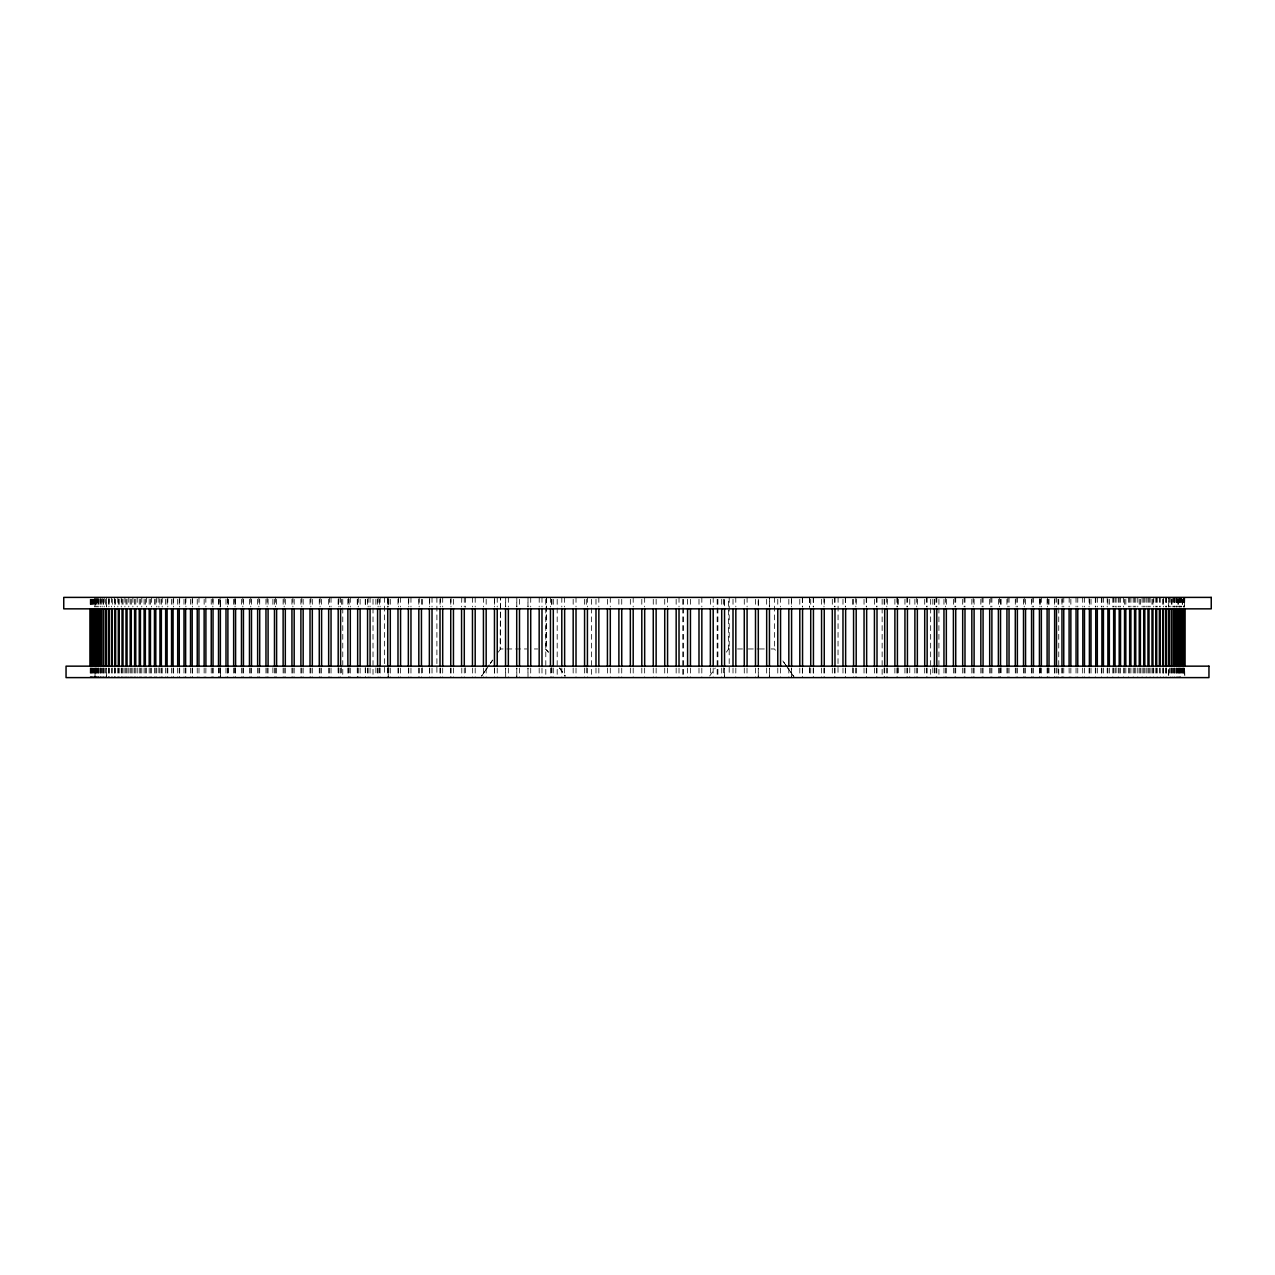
<?xml version="1.0" encoding="UTF-8"?>
<svg xmlns="http://www.w3.org/2000/svg" width="1275" height="1275" viewBox="0 0 1275 1275"><rect width="100%" height="100%" fill="white"/><g stroke="black" fill="none" stroke-linecap="round" stroke-linejoin="round"><path stroke-width="0.75" stroke-dasharray="5 3.75" d="M546.369 597.385L545.971 648.959L548.234 652.147M481.663 676.037L489.265 664.881L481.568 676.037M490.349 663.287L492.517 660.115M490.493 663.287L492.724 660.115M498.286 652.147L500.517 648.959L500.517 597.385L500.119 648.959L503.912 648.959M709.681 676.037L715.259 668.068M726.399 652.147L728.647 648.959M506.844 648.959L526.766 648.959M534.337 648.959L537.683 648.959M545.19 648.959L548.585 652.147M729.619 648.959L728.631 648.959L728.647 597.385M737.492 648.959L745.62 648.959M748.313 648.959L758.195 648.959M759.342 648.959L765.637 648.959M771.04 648.959L774.483 648.959L776.714 652.147M559.518 668.068L565.16 676.037M786.755 666.474L782.292 660.115L784.508 663.287M787.854 668.068L794.548 677.615M785.623 664.881L793.433 676.037M559.741 668.068L565.319 676.037M1184.826 597.385L1184.602 606.932L1184.523 599.282M1184.794 675.718L1184.602 668.068L1184.523 675.718M1184.156 597.385L1184.156 606.932M1184.156 668.068L1184.156 675.718M1184.013 597.385L1184.013 606.932M1184.013 668.068L1184.013 675.718M1183.471 597.385L1183.471 606.932M1183.471 668.068L1183.471 675.718M1183.264 597.385L1183.264 606.932M1183.264 668.068L1183.264 675.718M1182.547 599.282L1182.547 606.932M1182.547 668.068L1182.547 675.718M1182.276 599.282L1182.276 606.932M1182.276 668.068L1182.276 675.718M1181.367 597.385L1181.367 606.932M1181.367 668.068L1181.367 675.718M1181.048 597.385L1181.048 606.932M1181.048 668.068L1181.048 675.718M1180.523 597.385L1180.395 606.932M1180.395 668.068L1180.523 677.615M1180.044 597.385L1179.965 606.932M1180.044 668.068L1180.044 677.615M1179.582 597.385L1179.582 606.932M1179.582 668.068L1179.582 675.718M1179.455 597.385L1179.455 606.932M1179.455 668.068L1179.455 677.615M1178.61 597.385L1178.61 606.932M1178.61 668.068L1178.61 677.615M1178.323 599.282L1178.323 606.932M1178.323 668.068L1178.323 675.718M1177.877 599.282L1177.877 606.932M1177.877 668.068L1177.877 675.718M1177.542 597.385L1177.542 606.932M1177.542 668.068L1177.542 677.615M1176.442 597.385L1176.442 606.932M1176.442 668.068L1176.442 675.718M1176.235 597.385L1176.235 606.932M1176.235 668.068L1176.235 677.615M1175.933 597.385L1175.933 606.932M1175.933 668.068L1175.933 675.718M1174.673 597.385L1174.673 606.932M1174.673 668.068L1174.673 677.615M1174.323 597.385L1174.323 606.932M1174.323 668.068L1174.323 675.718M1173.749 597.385L1173.749 606.932M1173.749 668.068L1173.749 675.718M1172.872 597.385L1172.872 606.932M1172.872 668.068L1172.872 677.615M1171.964 599.282L1171.964 606.932M1171.964 668.068L1171.964 675.718M1171.342 599.282L1171.342 606.932M1171.342 668.068L1171.342 675.718M1170.832 597.385L1170.832 606.932M1170.832 668.068L1170.832 677.615M1169.382 597.385L1169.382 606.932M1169.382 668.068L1169.382 675.718M1168.697 675.718L1168.697 668.068L1168.569 677.615M1166.561 597.385L1166.561 606.932M1166.561 668.068L1166.561 675.718M1166.067 597.385L1166.067 606.932M1166.067 668.068L1166.067 677.615M1165.812 597.385L1165.812 606.932M1165.812 668.068L1165.812 675.718M1163.501 599.282L1163.501 606.932M1163.501 668.068L1163.501 675.718M1163.326 597.385L1163.326 606.932M1163.326 668.068L1163.326 677.615M1162.704 599.282L1162.704 606.932M1162.704 668.068L1162.704 675.718M1160.218 597.385L1160.218 606.932M1160.218 668.068L1160.362 677.615M1159.358 597.385L1159.358 606.932M1159.358 668.068L1159.358 675.718M1157.158 597.385L1157.158 606.932M1157.158 668.068L1157.158 677.615M1156.712 597.385L1156.696 606.932M1156.696 668.068L1156.712 675.718M1155.788 597.385L1155.788 606.932M1155.788 668.068L1155.788 675.718M1153.747 597.385L1153.732 606.932M1153.732 668.068L1153.747 677.615M1152.967 599.282L1152.967 606.932M1152.967 668.068L1152.967 675.718M1151.994 599.282L1151.994 606.932M1151.994 668.068L1151.994 675.718M1150.082 597.385L1150.082 606.932M1150.082 668.068L1150.082 677.615M1148.998 597.385L1148.998 606.932M1148.998 668.068L1148.998 675.718M1147.962 597.385L1147.962 606.932M1147.962 668.068L1147.962 675.718M1146.209 597.385L1146.209 606.932M1146.209 668.068L1146.209 677.615M1144.807 597.385L1144.807 606.932M1144.807 668.068L1144.807 675.718M1143.723 597.385L1143.723 606.932M1143.723 668.068L1143.723 675.718M1142.113 597.385L1142.113 606.932M1142.113 668.068L1142.113 677.615M1140.392 599.282L1140.392 606.932M1140.392 668.068L1140.392 675.718M1139.244 599.282L1139.244 606.932M1139.244 668.068L1139.244 675.718M1137.794 597.385L1137.794 606.932M1137.794 668.068L1137.794 677.615M1135.754 597.385L1135.754 606.932M1135.754 668.068L1135.754 675.718M1134.559 597.385L1134.559 606.932M1134.559 668.068L1134.559 675.718M1133.22 597.385L1133.22 606.932M1133.22 668.068L1133.22 677.615M1130.893 597.385L1130.893 606.932M1130.893 668.068L1130.893 675.718M1129.65 597.385L1129.65 606.932M1129.65 668.068L1129.65 675.718M1128.439 597.385L1128.455 606.932M1128.455 668.068L1128.439 677.615M1125.825 599.282L1125.825 606.932M1125.825 668.068L1125.825 675.718M1124.534 599.282L1124.534 606.932M1124.534 668.068L1124.534 675.718M1123.45 597.385L1123.45 606.932M1123.45 668.068L1123.45 677.615M1120.55 597.385L1120.55 606.932M1120.55 668.068L1120.55 675.718M1119.195 597.385L1119.195 606.932M1119.195 668.068L1119.195 675.718M1118.239 597.385L1118.239 606.932M1118.239 668.068L1118.239 677.615M1116.103 597.385L1116.103 607.171M1116.103 667.829L1116.103 675.67M1115.051 597.385L1115.051 606.932M1115.051 668.068L1115.051 675.718M1113.649 597.385L1113.649 606.932M1113.649 668.068L1113.649 675.718M1112.82 597.385L1112.82 606.932M1112.82 668.068L1112.82 677.615M1109.346 599.282L1109.346 606.932M1109.346 668.068L1109.346 675.718M1107.879 599.282L1107.879 606.932M1107.879 668.068L1107.879 675.718M1107.194 597.385L1107.194 606.932M1107.194 668.068L1107.194 677.615M1103.433 597.385L1103.433 606.932M1103.433 668.068L1103.433 675.718M1101.919 597.385L1101.919 606.932M1101.919 668.068L1101.919 675.718M1101.361 597.385L1101.361 606.932M1101.361 668.068L1101.361 677.615M1097.313 597.385L1097.313 606.932M1097.313 668.068L1097.313 675.718M1095.751 597.385L1095.751 606.932M1095.751 668.068L1095.751 675.718M1095.321 597.385L1095.321 606.932M1095.321 668.068L1095.321 677.615M1091.002 599.282L1091.002 606.932M1091.002 668.068L1091.002 675.718M1089.392 599.282L1089.392 606.932M1089.392 668.068L1089.392 675.718M1089.089 597.385L1089.089 606.932M1089.089 668.068L1089.089 677.615M1084.483 597.385L1084.483 606.932M1084.483 668.068L1084.483 677.615M1082.65 597.385L1082.826 606.932M1082.65 668.068L1082.81 677.615M1077.773 597.385L1077.757 606.932M1077.773 668.068L1077.757 677.615M1076.02 597.385L1076.052 606.932M1076.052 668.068L1076.02 677.615M1070.857 599.282L1070.857 606.932M1070.857 668.068L1070.857 677.615M1069.199 597.385L1069.103 606.932M1069.103 668.068L1069.199 677.615M1063.764 597.385L1063.764 606.932M1063.764 668.068L1063.764 677.615M1062.155 597.385L1062.171 606.932M1062.155 668.068L1062.171 677.615M1061.963 599.282L1061.963 606.932M1061.963 668.068L1061.963 677.615M1058.744 599.33L1058.744 677.615M1058.027 599.33L1058.027 607.171M1058.027 667.829L1058.027 677.615M1056.481 597.385L1056.481 606.932M1056.481 668.068L1056.481 677.615M1054.935 597.385L1054.935 606.932M1054.935 668.068L1054.935 677.615M1054.632 599.282L1054.632 606.932M1054.632 668.068L1054.632 677.615M1049.006 599.282L1049.006 606.932M1049.006 668.068L1049.006 677.615M1048.178 599.33L1048.178 607.171M1048.178 667.829L1048.178 675.67M1047.54 597.385L1047.524 606.932M1047.54 668.068L1047.524 677.615M1047.11 599.282L1047.11 606.932M1047.11 668.068L1047.11 677.615M1041.356 597.385L1041.356 606.932M1041.356 668.068L1041.356 677.615M1040.336 599.33L1040.336 607.171M1040.336 667.829L1040.336 675.67M1039.954 597.385L1039.938 606.932M1039.938 668.068L1039.954 677.615M1039.428 599.282L1039.428 606.932M1039.428 668.068L1039.428 677.615M1033.531 597.385L1033.531 606.932M1033.531 668.068L1033.531 677.615M1032.176 597.385L1032.192 606.932M1032.176 668.068L1032.192 677.615M1031.555 599.282L1031.555 606.932M1031.555 668.068L1031.555 677.615M1025.546 599.282L1025.53 606.932M1025.546 668.068L1025.53 677.615M1024.255 597.385L1024.239 606.932M1024.255 668.068L1024.239 677.615M1023.506 599.282L1023.506 606.932M1023.506 668.068L1023.506 677.615M1017.37 597.385L1017.37 606.932M1017.37 668.068L1017.37 677.615M1016.143 597.385L1016.143 606.932M1016.143 668.068L1016.143 677.615M1015.298 599.282L1015.298 606.932M1015.298 668.068L1015.298 675.718M1009.035 597.385L1009.035 606.932M1009.035 668.068L1009.035 677.615M1007.872 597.385L1007.872 606.932M1007.872 668.068L1007.872 677.615M1006.931 599.282L1006.915 606.932M1006.931 668.068L1006.915 675.718M1001.114 599.33L1001.114 607.171M1001.114 667.829L1001.114 675.67M1000.54 599.282L1000.604 607.171M1000.604 667.829L1000.54 677.615M999.441 597.385L999.441 606.932M999.441 668.068L999.441 677.615M998.389 599.282L998.389 606.932M998.389 668.068L998.389 677.615M991.886 597.385L991.87 606.932M991.87 668.068L991.87 677.615M990.85 597.385L990.834 606.932M990.834 668.068L990.85 677.615M989.687 599.282L989.687 606.932M989.687 668.068L989.687 675.718M983.073 597.385L983.057 606.932M983.057 668.068L983.057 677.615M982.101 597.385L982.101 606.932M982.101 668.068L982.101 677.615M980.842 599.282L980.842 606.932M980.842 668.068L980.842 675.718M974.1 599.282L974.1 606.932M974.1 668.068L974.1 677.615M973.192 597.385L973.192 606.932M973.192 668.068L973.192 677.615M971.837 599.282L971.837 606.932M971.837 668.068L971.837 677.615M964.984 597.385L964.984 606.932M964.984 668.068L964.984 677.615M964.139 597.385L964.139 606.932M964.139 668.068L964.139 677.615M962.689 599.282L962.689 606.932M962.689 668.068L962.689 675.718M955.724 597.385L955.724 606.932M955.724 668.068L955.724 677.615M954.927 597.385L954.927 606.932M954.927 668.068L954.927 677.615M953.397 599.282L953.397 606.932M953.397 668.068L953.397 675.718M946.337 599.282L946.337 606.932M946.337 668.068L946.337 677.615M945.572 597.385L945.588 606.932M945.588 668.068L945.572 677.615M943.962 599.282L943.962 606.932M943.962 668.068L943.962 677.615M938.91 599.33L938.91 675.67M936.806 597.385L936.806 606.932M936.806 668.068L936.806 677.615M936.089 597.385L936.089 606.932M936.089 668.068L936.089 677.615M934.702 599.33L934.702 607.171M934.702 667.829L934.702 675.67M934.4 599.282L934.4 606.932M934.4 668.068L934.4 675.718M932.838 599.33L932.838 607.171M932.838 667.829L932.838 675.67M930.654 599.33L930.654 675.67M927.148 597.385L927.132 606.932M927.132 668.068L927.132 677.615M926.479 597.385L926.479 606.932M926.479 668.068L926.479 677.615M924.71 599.282L924.71 606.932M924.71 668.068L924.71 675.718M917.347 599.282L917.347 606.932M917.347 668.068L917.347 677.615M916.725 597.385L916.725 606.932M916.725 668.068L916.725 677.615M914.876 599.282L914.892 606.932M914.876 668.068L914.876 677.615M909.76 599.33L909.76 607.171M909.76 667.829L909.76 677.615M907.433 597.385L907.433 606.932M907.433 668.068L907.433 677.615M906.86 597.385L906.86 606.932M906.86 668.068L906.86 677.615M904.947 599.282L904.947 606.932M904.947 668.068L904.947 675.718M898.317 599.33L898.317 607.171M898.317 667.829L898.317 675.67M897.648 599.33L897.648 607.171M897.648 667.829L897.648 675.67M897.409 597.385L897.409 606.932M897.409 668.068L897.409 677.615M896.883 597.385L896.867 606.932M896.883 668.068L896.867 677.615M894.891 599.282L894.875 606.932M894.891 668.068L894.875 675.718M887.257 599.282L887.257 606.932M887.257 668.068L887.257 677.615M886.778 597.385L886.778 606.932M886.778 668.068L886.778 677.615M884.707 599.282L884.707 606.932M884.707 668.068L884.707 677.615M884.133 599.33L884.133 607.171M884.133 667.829L884.133 677.615M882.141 599.33L882.141 677.615M877.009 597.385L877.009 606.932M877.009 668.068L877.009 677.615M876.562 597.385L876.562 606.932M876.562 668.068L876.562 677.615M874.427 599.282L874.427 606.932M874.427 668.068L874.427 675.718M866.649 597.385L866.649 606.932M866.649 668.068L866.649 677.615M866.251 597.385L866.251 606.932M866.251 668.068L866.251 677.615M864.052 599.282L864.036 606.932M864.036 668.068L864.052 675.718M856.194 599.282L856.194 606.932M856.194 668.068L856.194 677.615M855.844 597.385L855.844 606.932M855.844 668.068L855.844 677.615M853.565 599.282L853.565 606.932M853.565 668.068L853.565 677.615M852.433 599.33L852.433 607.171M852.433 667.829L852.433 675.67M845.628 597.385L845.628 606.932M845.628 668.068L845.628 677.615M845.341 597.385L845.325 606.932M845.341 668.068L845.325 677.615M842.982 599.282L842.982 606.932M842.982 668.068L842.982 675.718M838.089 597.385L838.01 675.67M834.982 597.385L834.982 606.932M834.982 668.068L834.982 677.615M834.711 597.385L834.711 606.932M834.711 668.068L834.711 677.615M832.304 599.282L832.32 606.932M832.32 668.068L832.304 675.718M824.256 599.282L824.256 606.932M824.256 668.068L824.256 677.615M824.001 597.385L824.001 606.932M824.001 668.068L824.001 677.615M821.546 599.282L821.562 606.932M821.546 668.068L821.546 677.615M813.434 597.385L813.434 606.932M813.434 668.068L813.434 677.615M813.211 597.385L813.211 606.932M813.211 668.068L813.211 677.615M810.725 599.282L810.725 606.932M810.725 668.068L810.725 675.718M809.561 597.385L809.561 607.171M809.561 667.829L809.561 675.67M809.482 597.385L809.482 607.171M809.482 667.829L809.482 675.67M802.549 597.385L802.549 606.932M802.549 668.068L802.549 677.615M802.342 597.385L802.342 606.932M802.342 668.068L802.342 677.615M799.808 599.282L799.808 606.932M799.808 668.068L799.808 675.718M791.584 599.282L791.584 606.932M791.584 668.068L791.584 677.615L791.393 668.068M791.393 597.385L791.393 606.932M788.827 599.282L788.827 606.932M788.827 668.068L788.827 677.615M780.38 597.385L780.539 606.932M780.555 668.068L780.396 677.615M777.782 599.282L777.782 606.932M777.782 668.068L777.782 675.718M774.483 597.385L774.483 648.959M766.658 599.282L766.673 606.932M766.673 668.068L766.658 675.718M758.29 599.282L758.306 606.932L758.179 597.385M755.501 599.282L755.501 606.932M755.501 668.068L755.501 677.615M747.086 597.385L747.086 606.932M747.007 668.068L747.007 677.615M744.281 599.282L744.281 606.932M744.281 668.068L744.281 675.718M735.771 597.385L735.834 606.932M735.834 668.068L735.771 677.615M733.013 599.282L733.013 606.932M733.013 668.068L733.013 675.718M729.204 597.385L729.204 675.67M724.535 599.282L724.535 606.932L724.503 597.385M723.483 599.33L723.483 607.171M723.483 667.829L723.483 675.67M721.714 599.282L721.714 606.932M721.714 668.068L721.714 677.615M717.889 599.33L717.889 677.615M717.172 599.33L717.172 677.615M713.203 597.385L713.203 606.932M713.187 668.068L713.187 677.615M710.366 599.282L710.366 606.932M710.366 668.068L710.366 675.718M701.84 597.385L701.824 606.932M701.824 668.068L701.824 677.615M698.987 599.282L698.987 606.932M698.987 668.068L698.987 675.718M690.428 599.282L690.444 606.932M690.428 668.068L690.428 677.615M687.576 599.282L687.592 606.932M687.576 668.068L687.576 677.615M683.496 599.33L683.496 675.67M682.778 599.33L682.778 675.67M679.017 597.385L679.017 606.932M679.017 668.068L679.017 677.615M676.148 599.282L676.164 606.932M676.148 668.068L676.164 675.718M667.574 597.385L667.574 606.932M667.574 668.068L667.574 677.615M664.721 599.282L664.721 606.932M664.721 668.068L664.721 675.718M656.131 599.282L656.131 606.932M656.131 668.068L656.131 677.615M653.262 599.282L653.262 606.932M653.262 668.068L653.262 677.615M644.672 597.385L644.656 606.932M644.656 668.068L644.656 677.615M641.803 599.282L641.803 606.932M641.803 668.068L641.803 675.718M633.197 597.385L633.197 606.932M633.197 668.068L633.197 677.615M630.344 599.282L630.328 606.932M630.344 668.068L630.328 675.718M621.738 599.282L621.738 606.932M621.738 668.068L621.738 677.615M618.869 599.282L618.885 606.932M618.885 668.068L618.869 677.615M610.295 597.385L610.279 606.932M610.295 668.068L610.279 677.615M607.426 599.282L607.426 606.932M607.426 668.068L607.426 675.718M598.852 597.385L598.836 606.932M598.836 668.068L598.836 677.615M595.983 599.282L595.983 606.932M595.983 668.068L595.983 675.718M591.584 599.33L591.584 675.67M587.424 597.385L587.424 606.932M587.424 668.068L587.424 677.615M586.293 599.33L586.293 607.171M586.293 667.829L586.293 675.67M584.572 599.282L584.572 606.932M584.572 668.068L584.572 677.615M576.013 597.385L576.013 606.932M576.013 668.068L576.013 677.615M573.176 599.282L573.16 606.932M573.16 668.068L573.176 675.718M564.634 597.385L564.634 606.932M564.634 668.068L564.634 677.615M561.813 597.385L561.797 606.932M561.813 668.068L561.813 677.615M557.191 599.33L557.191 677.615M553.302 599.282L553.286 606.932M553.302 668.068L553.286 677.615M551.9 599.33L551.9 607.171M551.9 667.829L551.9 677.615M551.517 599.33L551.517 607.171M551.517 667.829L551.517 675.67M550.497 597.385L550.465 606.932M550.465 668.068L550.497 677.615M546.353 597.385L546.353 648.959M545.796 599.33L545.796 675.67M541.987 597.385L541.987 606.932M541.987 668.068L541.987 677.615M539.229 597.385L539.166 606.932M539.166 668.068L539.229 677.615M530.719 597.385L530.719 606.932M530.719 668.068L530.719 677.615M528.009 597.385L527.993 606.932L527.914 599.282M528.009 677.615L527.993 668.068L527.914 675.718M519.499 599.282L519.499 606.932M519.499 668.068L519.499 677.615M516.821 597.385L516.821 606.932L516.71 599.282M508.342 597.385L508.327 606.932M508.327 668.068L508.327 677.615M505.681 597.385L505.681 606.932L505.553 599.282M505.681 677.615L505.681 668.068L505.553 675.718M497.234 597.385L497.218 606.932M497.218 668.068L497.218 677.615M494.604 597.385L494.62 606.932M494.62 668.068L494.604 677.615M494.461 599.282L494.461 606.932M494.461 668.068L494.461 675.718M486.173 599.282L486.173 606.932M486.173 668.068L486.173 677.615M483.608 597.385L483.416 606.932M483.608 668.068L483.416 677.615M475.193 597.385L475.193 606.932M475.193 668.068L475.193 677.615M472.658 597.385L472.451 606.932M472.658 668.068L472.658 677.615M465.55 597.385L465.55 607.171M465.55 667.829L465.55 675.67M464.291 597.385L464.275 606.932M464.291 668.068L464.275 677.615M461.789 597.385L461.566 606.932M461.789 668.068L461.789 677.615M453.438 599.282L453.454 606.932M453.438 668.068L453.438 677.615M450.999 597.385L450.999 606.932M450.999 668.068L450.999 677.615M450.744 599.282L450.744 606.932M450.744 668.068L450.744 677.615M442.696 597.385L442.696 606.932M442.696 668.068L442.696 677.615M440.289 597.385L440.289 606.932M440.289 668.068L440.289 677.615M440.018 599.282L440.018 606.932M440.018 668.068L440.018 675.718M436.895 597.385L436.895 675.67M432.018 597.385L432.018 606.932M432.018 668.068L432.018 677.615M429.675 597.385L429.675 606.932M429.675 668.068L429.675 677.615M429.372 599.282L429.372 606.932M429.372 668.068L429.372 675.718M422.567 599.33L422.567 607.171M422.567 667.829L422.567 675.67M421.435 599.282L421.451 606.932M421.451 668.068L421.435 677.615M419.156 597.385L419.156 606.932M419.156 668.068L419.156 677.615M418.806 599.282L418.822 606.932M418.822 668.068L418.806 677.615M410.964 597.385L410.964 606.932M410.964 668.068L410.964 677.615M408.749 597.385L408.749 606.932M408.749 668.068L408.749 677.615M408.351 599.282L408.351 606.932M408.351 668.068L408.351 675.718M400.573 597.385L400.573 606.932M400.573 668.068L400.573 677.615M398.438 597.385L398.438 606.932M398.438 668.068L398.438 677.615M397.991 599.282L397.991 606.932M397.991 668.068L397.991 675.718M390.293 599.282L390.293 606.932M390.293 668.068L390.293 677.615M388.779 599.33L388.779 607.171M388.779 667.829L388.779 675.67M388.269 599.33L388.269 607.171M388.269 667.829L388.269 677.615L388.222 668.068M388.222 597.385L388.222 606.932M387.743 599.282L387.743 606.932M387.743 668.068L387.743 677.615M387.696 597.385L387.696 607.171M387.696 667.829L387.696 675.67M384.556 597.385L384.556 675.67M380.125 597.385L380.125 606.932M380.125 668.068L380.125 677.615M379.536 599.33L379.536 607.171M379.536 667.829L379.536 675.67M378.133 597.385L378.117 606.932M378.133 668.068L378.117 677.615M377.591 599.282L377.591 606.932M377.591 668.068L377.591 675.718M375.886 599.33L375.886 607.171M375.886 667.829L375.886 675.67M373.017 599.33L373.017 675.67M370.069 597.385L370.053 606.932M370.069 668.068L370.053 677.615M368.14 597.385L368.14 606.932M368.14 668.068L368.14 677.615M367.567 599.282L367.567 606.932M367.567 668.068L367.567 675.718M365.415 599.33L365.415 607.171M365.415 667.829L365.415 677.615M365.24 599.33L365.24 607.171M365.24 667.829L365.24 675.67M360.124 599.282L360.124 606.932M360.124 668.068L360.124 677.615M358.275 597.385L358.275 606.932M358.275 668.068L358.275 677.615M357.653 599.282L357.653 606.932M357.653 668.068L357.653 677.615M357.255 599.33L357.255 607.171M357.255 667.829L357.255 677.615M350.306 597.385L350.29 606.932M350.29 668.068L350.29 677.615M349.095 599.33L349.095 607.171M349.095 667.829L349.095 677.615M348.521 597.385L348.521 606.932M348.521 668.068L348.521 677.615M347.868 599.282L347.868 606.932M347.868 668.068L347.868 675.718M342.768 599.33L342.768 675.67M341.493 599.33L341.493 607.171M341.493 667.829L341.493 675.67M340.6 597.385L340.6 606.932M340.6 668.068L340.6 677.615M338.911 597.385L338.911 606.932M338.911 668.068L338.911 677.615M338.497 599.33L338.497 607.171M338.497 667.829L338.497 675.67M338.194 599.282L338.05 607.171M338.05 667.829L338.194 675.718M331.038 597.385L331.038 606.932M331.038 668.068L331.038 677.615M329.428 597.385L329.412 606.932M329.412 668.068L329.428 677.615M328.663 599.282L328.663 606.932M328.663 668.068L328.663 677.615M321.603 599.282L321.603 606.932M321.603 668.068L321.603 677.615M320.073 597.385L320.073 606.932M320.073 668.068L320.073 677.615M319.276 599.282L319.276 606.932M319.276 668.068L319.276 677.615M312.311 599.282L312.311 606.932M312.311 668.068L312.311 677.615M310.861 597.385L310.861 606.932M310.861 668.068L310.861 677.615M310.016 599.282L310.016 606.932M310.016 668.068L310.016 677.615M303.163 599.282L303.163 606.932M303.163 668.068L303.163 677.615M301.808 597.385L301.808 606.932M301.808 668.068L301.808 677.615M300.9 599.282L300.9 606.932M300.9 668.068L300.9 677.615M294.174 599.282L294.158 606.932M294.174 668.068L294.158 677.615M292.899 597.385L292.899 606.932M292.899 668.068L292.899 677.615M291.943 599.282L291.943 606.932M291.943 668.068L291.943 677.615M285.313 599.282L285.313 606.932M285.313 668.068L285.313 677.615M284.15 597.385L284.166 606.932M284.166 668.068L284.15 677.615M283.13 599.282L283.13 606.932M283.13 668.068L283.13 677.615M276.611 599.282L276.611 606.932M276.611 668.068L276.611 677.615M275.559 597.385L275.559 606.932M275.559 668.068L275.559 677.615M274.476 599.282L274.46 606.932M274.476 668.068L274.46 677.615M272.898 599.33L272.898 607.171M272.898 667.829L272.898 675.67M268.085 599.282L268.069 606.932M268.069 668.068L268.069 677.615M267.128 597.385L267.128 606.932M267.128 668.068L267.128 677.615M265.965 599.282L265.965 606.932M265.965 668.068L265.965 677.615M259.702 599.282L259.702 606.932M259.702 668.068L259.702 677.615M258.857 597.385L258.857 606.932M258.857 668.068L258.857 677.615M257.63 599.282L257.63 606.932M257.63 668.068L257.63 677.615M251.494 599.282L251.494 606.932M251.494 668.068L251.494 677.615M250.745 597.385L250.761 606.932M250.745 668.068L250.761 677.615M249.47 599.282L249.454 606.932M249.454 668.068L249.47 677.615M243.445 599.282L243.445 606.932M243.445 668.068L243.445 677.615M242.824 597.385L242.824 606.932M242.824 668.068L242.824 677.615M241.469 599.282L241.469 606.932M241.469 668.068L241.469 677.615M235.588 599.282L235.572 606.932M235.572 668.068L235.588 677.615M235.062 597.385L235.046 606.932M235.062 668.068L235.046 677.615M234.855 599.33L234.855 607.171M234.855 667.829L234.855 675.67M233.644 599.282L233.644 606.932M233.644 668.068L233.644 677.615M228.321 599.33L228.321 607.171M228.321 667.829L228.321 675.67M227.89 599.282L227.89 606.932M227.89 668.068L227.89 677.615M227.46 597.385L227.476 606.932M227.476 668.068L227.46 677.615M225.994 599.282L225.994 606.932M225.994 668.068L225.994 677.615M220.065 597.385L220.065 606.932M220.065 668.068L220.065 677.615M219.093 599.33L219.093 607.171M219.093 667.829L219.093 677.615M218.519 599.282L218.519 606.932M218.519 668.068L218.519 677.615M213.037 599.282L213.037 606.932M213.037 668.068L213.037 677.615M212.845 597.385L212.845 606.932M212.845 668.068L212.845 677.615M211.236 599.282L211.236 606.932M211.236 668.068L211.236 677.615M205.817 597.385L205.897 606.932M205.897 668.068L205.817 677.615M204.143 599.282L204.143 606.932M204.143 668.068L204.143 677.615M198.98 597.385L198.948 606.932M198.98 668.068L198.98 677.615M197.243 599.282L197.243 606.932M197.243 668.068L197.243 677.615M192.35 597.385L192.35 606.932M192.35 668.068L192.35 677.615M192.19 599.282L192.174 606.932M192.174 668.068L192.19 677.615M190.517 599.282L190.517 606.932M190.517 668.068L190.517 677.615M185.911 597.385L185.911 606.932M185.911 668.068L185.911 677.615M185.624 599.282L185.608 606.932M185.624 668.068L185.608 677.615M183.998 599.282L183.998 606.932M183.998 668.068L183.998 677.615M179.679 597.385L179.679 606.932M179.679 668.068L179.679 677.615M179.249 599.282L179.249 606.932M179.249 668.068L179.249 677.615M177.687 599.282L177.687 606.932M177.687 668.068L177.687 677.615M173.639 597.385L173.639 606.932M173.639 668.068L173.639 677.615M173.081 599.282L173.081 606.932M173.081 668.068L173.081 677.615M171.567 599.282L171.567 606.932M171.567 668.068L171.567 677.615M167.806 597.385L167.806 606.932M167.806 668.068L167.806 677.615M167.121 599.282L167.121 606.932M167.121 668.068L167.121 677.615M165.654 599.282L165.654 606.932M165.654 668.068L165.654 677.615M162.18 597.385L162.18 606.932M162.18 668.068L162.18 677.615M161.351 599.282L161.351 606.932M161.351 668.068L161.351 677.615M159.949 599.282L159.949 606.932M159.949 668.068L159.949 677.615M158.897 597.385L158.897 607.171M158.897 667.829L158.897 675.67M156.761 597.385L156.761 606.932M156.761 668.068L156.761 677.615M155.805 599.282L155.805 606.932M155.805 668.068L155.805 677.615M154.45 599.282L154.45 606.932M154.45 668.068L154.45 677.615M151.55 597.385L151.55 606.932M151.55 668.068L151.55 677.615M150.466 599.282L150.466 606.932M150.466 668.068L150.466 677.615M149.175 599.282L149.175 606.932M149.175 668.068L149.175 677.615M146.561 597.385L146.561 606.932M146.561 668.068L146.561 677.615M145.35 599.282L145.35 606.932M145.35 668.068L145.35 677.615M144.107 599.282L144.107 606.932M144.107 668.068L144.107 677.615M141.78 597.385L141.78 606.932M141.78 668.068L141.78 677.615M140.441 599.282L140.441 606.932M140.441 668.068L140.441 677.615M139.246 599.282L139.246 606.932M139.246 668.068L139.246 677.615M137.206 597.385L137.206 606.932M137.206 668.068L137.206 677.615M135.756 599.282L135.756 606.932M135.756 668.068L135.756 677.615M134.608 599.282L134.608 606.932M134.608 668.068L134.608 677.615M132.887 597.385L132.887 606.932M132.887 668.068L132.887 677.615M131.277 599.282L131.277 606.932M131.277 668.068L131.277 677.615M130.193 599.282L130.193 606.932M130.193 668.068L130.193 677.615M128.791 597.385L128.791 606.932M128.791 668.068L128.791 677.615M127.038 599.282L127.038 606.932M127.038 668.068L127.038 677.615M126.002 599.282L126.002 606.932M126.002 668.068L126.002 677.615M124.918 597.385L124.918 606.932M124.918 668.068L124.918 677.615M123.006 599.282L123.006 606.932M123.006 668.068L123.006 677.615M122.033 599.282L122.033 606.932M122.033 668.068L122.033 677.615M121.252 597.385L121.268 606.932M121.252 668.068L121.268 677.615M119.212 599.282L119.212 606.932M119.212 668.068L119.212 677.615M118.304 599.282L118.288 606.932M118.304 668.068L118.288 677.615M117.842 597.385L117.842 606.932M117.842 668.068L117.842 677.615M115.642 599.282L115.642 606.932M115.642 668.068L115.642 677.615M114.782 599.282L114.782 606.932M114.782 668.068L114.782 677.615M114.638 597.385L114.638 606.932M114.638 668.068L114.638 677.615M112.296 599.282L112.296 606.932M112.296 668.068L112.296 677.615M111.674 597.385L111.499 606.932M111.674 668.068L111.499 677.615M109.188 599.282L109.188 606.932M109.188 668.068L109.188 677.615M108.933 597.385L108.933 606.932M108.933 668.068L108.933 677.615M108.439 599.282L108.439 606.932M108.439 668.068L108.439 677.615M106.431 597.385L106.431 606.932L106.303 599.282M105.618 599.282L105.618 606.932M105.618 668.068L105.618 677.615M104.168 597.385L104.168 606.932M104.168 668.068L104.168 677.615M103.658 599.282L103.658 606.932M103.658 668.068L103.658 677.615M103.036 599.282L103.036 606.932M103.036 668.068L103.036 677.615M102.127 597.385L102.127 606.932M102.127 668.068L102.127 677.615M101.251 599.282L101.251 606.932M101.251 668.068L101.251 677.615M100.677 599.282L100.677 606.932M100.677 668.068L100.677 677.615M100.327 597.385L100.327 606.932M100.327 668.068L100.327 677.615M99.067 599.282L99.067 606.932M99.067 668.068L99.067 677.615M98.765 597.385L98.765 606.932M98.765 668.068L98.765 677.615M98.558 599.282L98.558 606.932M98.558 668.068L98.558 677.615M97.458 597.385L97.458 606.932M97.458 668.068L97.458 677.615M97.123 599.282L97.123 606.932M97.123 668.068L97.123 677.615M96.677 599.282L96.677 606.932M96.677 668.068L96.677 677.615M96.39 597.385L96.39 606.932M96.39 668.068L96.39 677.615M95.545 597.385L95.545 606.932M95.545 668.068L95.545 677.615M95.418 599.282L95.418 606.932M95.418 668.068L95.418 677.615M95.035 599.282L95.035 606.932L94.956 597.385M94.605 597.385L94.478 606.932M94.478 668.068L94.605 677.615M93.952 599.282L93.952 606.932M93.952 668.068L93.952 677.615M93.633 599.282L93.633 606.932M93.633 668.068L93.633 677.615M92.724 599.282L92.724 606.932M92.724 668.068L92.724 677.615M92.453 599.282L92.453 606.932M92.453 668.068L92.453 677.615M91.736 599.282L91.736 606.932M91.736 668.068L91.736 677.615M91.529 599.282L91.529 606.932M91.529 668.068L91.529 677.615M90.987 599.282L90.844 606.932M90.987 668.068L90.987 677.615M90.477 599.282L90.477 606.932M90.397 668.068L90.397 677.615M90.206 599.282L90.174 606.932M90.206 668.068L90.174 677.615M1168.697 606.932L1168.697 597.385L1168.569 606.932M769.447 606.932L769.447 597.385L769.319 606.932M769.447 677.615L769.447 668.068L769.319 677.615M758.29 677.615L758.29 668.068L758.179 677.615M724.535 677.615L724.535 668.068L724.503 677.615M516.821 677.615L516.821 668.068L516.71 677.615M220.368 606.932L220.368 599.282L220.368 606.932M220.368 677.615L220.368 668.068L220.368 677.615M106.431 677.615L106.431 668.068L106.303 677.615M95.035 677.615L95.035 668.068L94.956 677.615"/><path stroke-width="1.5" d="M1184.826 608.844L1184.794 666.156M1184.523 608.844L1184.523 666.156M1184.156 608.844L1184.156 666.156M1184.013 608.844L1184.013 666.156M1183.471 608.844L1183.471 666.156M1183.264 608.844L1183.264 666.156M1182.547 608.844L1182.547 666.156M1182.276 608.844L1182.276 666.156M1181.367 608.844L1181.367 666.156M1181.048 608.844L1181.048 666.156M1179.965 608.844L1179.965 666.156M1179.582 608.844L1179.582 666.156M1178.323 608.844L1178.323 666.156M1177.877 608.844L1177.877 666.156M1176.442 608.844L1176.442 666.156M1175.933 608.844L1175.933 666.156M1174.323 608.844L1174.323 666.156M1173.749 608.844L1173.749 666.156M1171.964 608.844L1171.964 666.156M1171.342 608.844L1171.342 666.156M1169.382 608.844L1169.382 666.156M1168.697 608.844L1168.697 666.156M1166.561 608.844L1166.561 666.156M1165.812 608.844L1165.812 666.156M1163.501 608.844L1163.501 666.156M1162.704 608.844L1162.704 666.156M1160.218 608.844L1160.218 666.156M1159.358 608.844L1159.358 666.156M1156.712 608.844L1156.712 666.156M1155.788 608.844L1155.788 666.156M1152.967 608.844L1152.967 666.156M1151.994 608.844L1151.994 666.156M1148.998 608.844L1148.998 666.156M1147.962 608.844L1147.962 666.156M1144.807 608.844L1144.807 666.156M1143.723 608.844L1143.723 666.156M1140.392 608.844L1140.392 666.156M1139.244 608.844L1139.244 666.156M1135.754 608.844L1135.754 666.156M1134.559 608.844L1134.559 666.156M1130.893 608.844L1130.893 666.156M1129.65 608.844L1129.65 666.156M1125.825 608.844L1125.825 666.156M1124.534 608.844L1124.534 666.156M1120.55 608.844L1120.55 666.156M1119.195 608.844L1119.195 666.156M1115.051 608.844L1115.051 666.156M1113.649 608.844L1113.649 666.156M1109.346 608.844L1109.346 666.156M1107.879 608.844L1107.879 666.156M1103.433 608.844L1103.433 666.156M1101.919 608.844L1101.919 666.156M1097.313 608.844L1097.313 666.156M1095.751 608.844L1095.751 666.156M1091.002 608.844L1091.002 666.156M1089.392 608.844L1089.392 666.156M1084.483 608.844L1084.483 666.156M1082.826 608.844L1082.826 666.156M1077.773 608.844L1077.773 666.156M1076.052 608.844L1076.052 666.156M1070.857 608.844L1070.857 666.156M1069.103 608.844L1069.103 666.156M1063.764 608.844L1063.764 666.156M1061.963 608.844L1061.963 666.156M1056.481 608.844L1056.481 666.156M1054.632 608.844L1054.632 666.156M1049.006 608.844L1049.006 666.156M1047.11 608.844L1047.11 666.156M1041.356 608.844L1041.356 666.156M1039.428 608.844L1039.428 666.156M1033.531 608.844L1033.531 666.156M1031.555 608.844L1031.555 666.156M1025.546 608.844L1025.546 666.156M1023.506 608.844L1023.506 666.156M1017.37 608.844L1017.37 666.156M1015.298 608.844L1015.298 666.156M1009.035 608.844L1009.035 666.156M1006.931 608.844L1006.931 666.156M1000.54 608.844L1000.54 666.156M998.389 608.844L998.389 666.156M991.886 608.844L991.886 666.156M989.687 608.844L989.687 666.156M983.073 608.844L983.073 666.156M980.842 608.844L980.842 666.156M974.1 608.844L974.1 666.156M971.837 608.844L971.837 666.156M964.984 608.844L964.984 666.156M962.689 608.844L962.689 666.156M955.724 608.844L955.724 666.156M953.397 608.844L953.397 666.156M946.337 608.844L946.337 666.156M943.962 608.844L943.962 666.156M936.806 608.844L936.806 666.156M934.4 608.844L934.4 666.156M927.148 608.844L927.148 666.156M924.71 608.844L924.71 666.156M917.347 608.844L917.347 666.156M914.892 608.844L914.892 666.156M907.433 608.844L907.433 666.156M904.947 608.844L904.947 666.156M897.409 608.844L897.409 666.156M894.891 608.844L894.891 666.156M887.257 608.844L887.257 666.156M884.707 608.844L884.707 666.156M877.009 608.844L877.009 666.156M874.427 608.844L874.427 666.156M866.649 608.844L866.649 666.156M864.052 608.844L864.052 666.156M856.194 608.844L856.194 666.156M853.565 608.844L853.565 666.156M845.628 608.844L845.628 666.156M842.982 608.844L842.982 666.156M834.982 608.844L834.982 666.156M832.32 608.844L832.32 666.156M824.256 608.844L824.256 666.156M821.562 608.844L821.562 666.156M813.434 608.844L813.434 666.156M810.725 608.844L810.725 666.156M802.549 608.844L802.549 666.156M799.808 608.844L799.808 666.156M791.584 608.844L791.584 666.156M788.827 608.844L788.827 666.156M780.555 608.844L780.555 666.156M777.782 608.844L777.782 666.156M769.447 608.844L769.447 666.156M766.673 608.844L766.673 666.156M758.306 608.844L758.306 666.156M755.501 608.844L755.501 666.156M747.086 608.844L747.086 666.156M744.281 608.844L744.281 666.156M735.834 608.844L735.834 666.156M733.013 608.844L733.013 666.156M724.535 608.844L724.535 666.156M721.714 608.844L721.714 666.156M713.203 608.844L713.203 666.156M710.366 608.844L710.366 666.156M701.84 608.844L701.84 666.156M698.987 608.844L698.987 666.156M690.444 608.844L690.444 666.156M687.592 608.844L687.592 666.156M679.017 608.844L679.017 666.156M676.164 608.844L676.164 666.156M667.574 608.844L667.574 666.156M664.721 608.844L664.721 666.156M656.131 608.844L656.131 666.156M653.262 608.844L653.262 666.156M644.672 608.844L644.672 666.156M641.803 608.844L641.803 666.156M633.197 608.844L633.197 666.156M630.344 608.844L630.344 666.156M621.738 608.844L621.738 666.156M618.885 608.844L618.885 666.156M610.295 608.844L610.295 666.156M607.426 608.844L607.426 666.156M598.852 608.844L598.852 666.156M595.983 608.844L595.983 666.156M587.424 608.844L587.424 666.156M584.572 608.844L584.572 666.156M576.013 608.844L576.013 666.156M573.176 608.844L573.176 666.156M564.634 608.844L564.634 666.156M561.797 608.844L561.797 666.156M553.302 608.844L553.302 666.156M550.465 608.844L550.465 666.156M541.987 608.844L541.987 666.156M539.166 608.844L539.166 666.156M530.719 608.844L530.719 666.156M527.914 608.844L527.914 666.156M519.499 608.844L519.499 666.156M516.71 608.844L516.71 666.156M508.342 608.844L508.342 666.156M505.553 608.844L505.553 666.156M497.234 608.844L497.234 666.156M494.461 608.844L494.461 666.156M486.173 608.844L486.173 666.156M483.432 608.844L483.432 666.156M475.193 608.844L475.193 666.156M472.467 608.844L472.467 666.156M464.291 608.844L464.291 666.156M461.566 608.844L461.566 666.156M453.454 608.844L453.454 666.156M450.744 608.844L450.744 666.156M442.696 608.844L442.696 666.156M440.018 608.844L440.018 666.156M432.018 608.844L432.018 666.156M429.372 608.844L429.372 666.156M421.451 608.844L421.451 666.156M418.822 608.844L418.822 666.156M410.964 608.844L410.964 666.156M408.351 608.844L408.351 666.156M400.573 608.844L400.573 666.156M397.991 608.844L397.991 666.156M390.293 608.844L390.293 666.156M387.743 608.844L387.743 666.156M380.125 608.844L380.125 666.156M377.591 608.844L377.591 666.156M370.069 608.844L370.069 666.156M367.567 608.844L367.567 666.156M360.124 608.844L360.124 666.156M357.653 608.844L357.653 666.156M350.306 608.844L350.306 666.156M347.868 608.844L347.868 666.156M340.6 608.844L340.6 666.156M338.194 608.844L338.194 666.156M331.038 608.844L331.038 666.156M328.663 608.844L328.663 666.156M321.603 608.844L321.603 666.156M319.276 608.844L319.276 666.156M312.311 608.844L312.311 666.156M310.016 608.844L310.016 666.156M303.163 608.844L303.163 666.156M300.9 608.844L300.9 666.156M294.174 608.844L294.174 666.156M291.943 608.844L291.943 666.156M285.313 608.844L285.313 666.156M283.13 608.844L283.13 666.156M276.611 608.844L276.611 666.156M274.476 608.844L274.476 666.156M268.085 608.844L268.085 666.156M265.965 608.844L265.965 666.156M259.702 608.844L259.702 666.156M257.63 608.844L257.63 666.156M251.494 608.844L251.494 666.156M249.47 608.844L249.47 666.156M243.445 608.844L243.445 666.156M241.469 608.844L241.469 666.156M235.588 608.844L235.588 666.156M233.644 608.844L233.644 666.156M227.89 608.844L227.89 666.156M225.994 608.844L225.994 666.156M220.368 608.844L220.368 666.156M218.519 608.844L218.519 666.156M213.037 608.844L213.037 666.156M211.236 608.844L211.236 666.156M205.897 608.844L205.897 666.156M204.143 608.844L204.143 666.156M198.948 608.844L198.948 666.156M197.243 608.844L197.243 666.156M192.19 608.844L192.19 666.156M190.517 608.844L190.517 666.156M185.624 608.844L185.624 666.156M183.998 608.844L183.998 666.156M179.249 608.844L179.249 666.156M177.687 608.844L177.687 666.156M173.081 608.844L173.081 666.156M171.567 608.844L171.567 666.156M167.121 608.844L167.121 666.156M165.654 608.844L165.654 666.156M161.351 608.844L161.351 666.156M159.949 608.844L159.949 666.156M155.805 608.844L155.805 666.156M154.45 608.844L154.45 666.156M150.466 608.844L150.466 666.156M149.175 608.844L149.175 666.156M145.35 608.844L145.35 666.156M144.107 608.844L144.107 666.156M140.441 608.844L140.441 666.156M139.246 608.844L139.246 666.156M135.756 608.844L135.756 666.156M134.608 608.844L134.608 666.156M131.277 608.844L131.277 666.156M130.193 608.844L130.193 666.156M127.038 608.844L127.038 666.156M126.002 608.844L126.002 666.156M123.006 608.844L123.006 666.156M122.033 608.844L122.033 666.156M119.212 608.844L119.212 666.156M118.304 608.844L118.304 666.156M115.642 608.844L115.642 666.156M114.782 608.844L114.782 666.156M112.296 608.844L112.296 666.156M111.499 608.844L111.499 666.156M109.188 608.844L109.188 666.156M108.439 608.844L108.439 666.156M106.303 608.844L106.303 666.156M105.618 608.844L105.618 666.156M103.658 608.844L103.658 666.156M103.036 608.844L103.036 666.156M101.251 608.844L101.251 666.156M100.677 608.844L100.677 666.156M99.067 608.844L99.067 666.156M98.558 608.844L98.558 666.156M97.123 608.844L97.123 666.156M96.677 608.844L96.677 666.156M95.418 608.844L95.418 666.156M95.035 608.844L95.035 666.156M93.952 608.844L93.952 666.156M93.633 608.844L93.633 666.156M92.724 608.844L92.724 666.156M92.453 608.844L92.453 666.156M91.736 608.844L91.736 666.156M91.529 608.844L91.529 666.156M90.844 608.844L90.987 666.156M90.477 608.844L90.477 666.156M90.206 608.844L90.206 666.156M1211.25 597.385L63.75 597.385L63.75 608.844L1211.25 608.844L1211.25 597.385M1208.955 666.156L66.045 666.156L66.045 677.615L1208.955 677.615L1208.955 666.156"/></g></svg>
